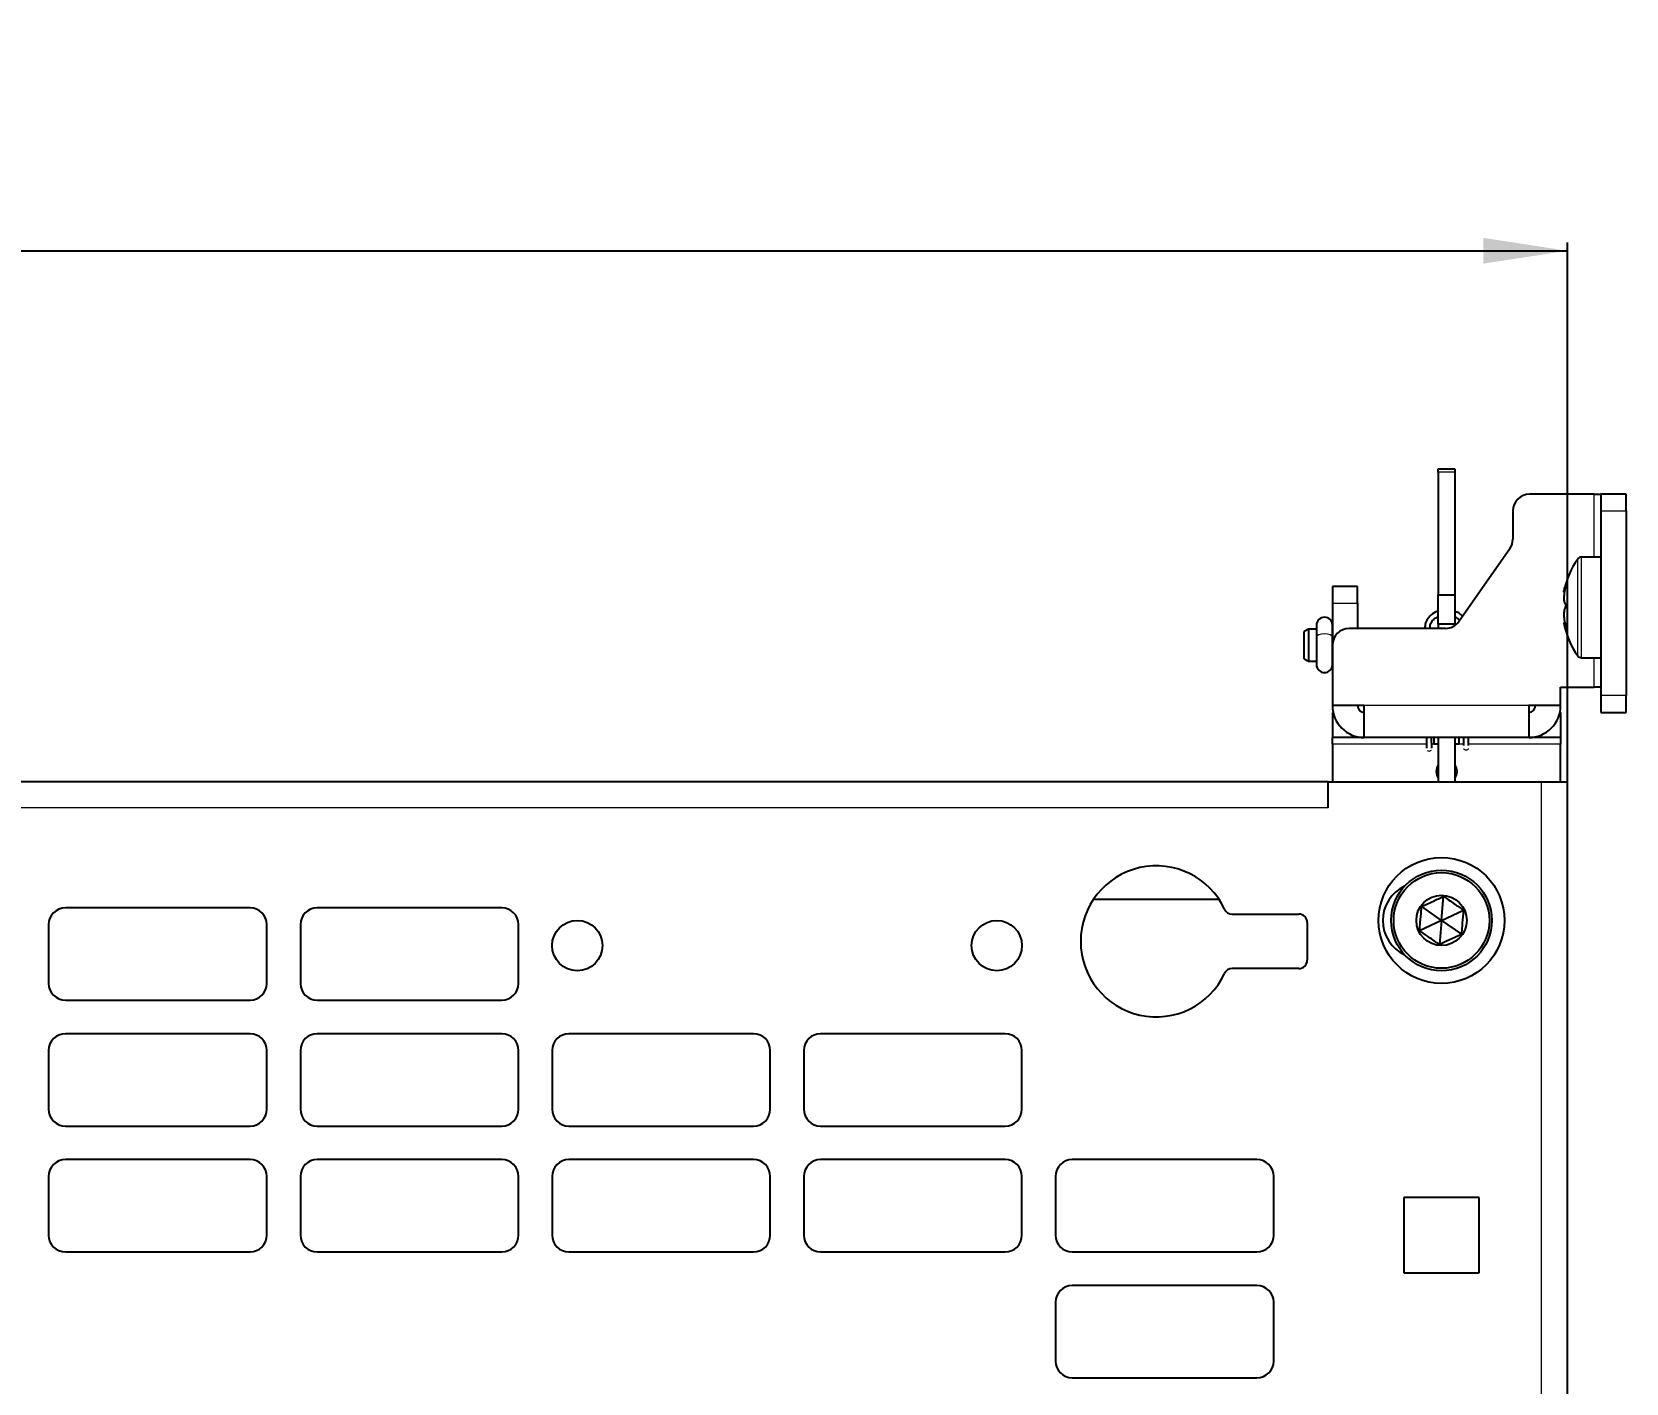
# Model space of a CAD drawing. Header units: millimetres. Extents: x -591 to 844, y -456 to 1988.
# Drawn here: x -182.6 to 7.4, y 1770.4 to 1931.4 of the extents above; entities that cross this region are included whole.
import ezdxf

# ---------------------------------------------------------------- set-up
doc = ezdxf.new("R2010")
doc.units = ezdxf.units.MM
doc.layers.add('FORMAT', color=7, linetype='Continuous')
doc.styles.add('SLDTEXTSTYLE0', font='TXT', dxfattribs={"width": 0.75})
doc.dimstyles.new('SLDDIMSTYLE0', dxfattribs={"dimtxt": 20, "dimasz": 10, "dimexe": 0, "dimexo": 0.0625, "dimgap": 5, "dimtad": 2, "dimdec": 1, "dimrnd": 1e-09, "dimzin": 12, "dimdsep": 46, "dimtxsty": 'SLDTEXTSTYLE0', "dimsah": 1, "dimcen": 0.09, "dimadec": 0, "dimazin": 3, "dimtfac": 1, "dimtofl": 0, "dimtmove": 0, "dimatfit": 3, "dimfxl": 0, "dimfrac": 2, "dimtolj": 1, "dimtzin": 12, "dimarcsym": 0})

# ---------------------------------------------------------------- blocks, each defined once
blk = doc.blocks.new('_D_1')
at = {"layer": 'FORMAT'}
for p, q in [((-485.58, 1842.03), (-485.58, 1906.32)), ((0.42, 1842.03), (0.42, 1906.32)), ((-485.58, 1905.32), (0.42, 1905.32))]:
    blk.add_line(p, q, dxfattribs=at)
for points in [[(-485.58, 1905.32), (-475.58, 1903.79), (-475.58, 1906.86)], [(0.42, 1905.32), (-9.58, 1906.86), (-9.58, 1903.79)]]:
    blk.add_solid(points, dxfattribs=at)
at = {"layer": 'FORMAT', "insert": (-264.75, 1931.11), "char_height": 20, "attachment_point": 1, "style": 'SLDTEXTSTYLE0'}
blk.add_mtext('486', dxfattribs=at)

msp = doc.modelspace()

# ---------------------------------------------------------------- linework, layer by layer
at = {"color": 7, "linetype": 'Continuous', "lineweight": 25}
for p, q in [((-14.98, 1879.32), (-12.98, 1879.32)), ((-14.98, 1878.95), (-14.98, 1879.32)), ((-12.98, 1879.32), (-12.98, 1878.95)), ((-14.98, 1878.95), (-14.98, 1864.32)), ((-12.98, 1878.95), (-12.98, 1864.32)), ((3.62, 1876.32), (-4.08, 1876.32)), ((3.62, 1876.32), (4.42, 1876.32)), ((7.42, 1876.32), (4.42, 1876.32)), ((4.42, 1876.32), (4.42, 1874.32)), ((7.42, 1874.32), (7.42, 1876.32)), ((-6.08, 1874.32), (-6.08, 1870.95)), ((4.42, 1874.32), (4.42, 1852.32)), ((7.42, 1874.32), (7.42, 1852.32)), ((-6.44, 1869.81), (-12.48, 1861.18)), ((4.42, 1868.82), (2.1, 1868.82)), ((-24.58, 1865.32), (-27.58, 1865.32)), ((-27.58, 1865.32), (-27.58, 1863.32)), ((-24.58, 1863.32), (-24.58, 1865.32)), ((-14.98, 1864.32), (-12.98, 1864.32)), ((-14.98, 1860.82), (-14.98, 1864.32)), ((-12.98, 1864.32), (-12.98, 1860.82)), ((-27.58, 1863.32), (-27.58, 1858.32)), ((-24.58, 1863.32), (-24.58, 1860.32)), ((-30.43, 1860.22), (-30.93, 1859.94)), ((-29.48, 1860.22), (-30.43, 1860.22)), ((-30.43, 1860.22), (-30.43, 1856.42)), ((-29.48, 1860.7), (-29.48, 1859.32)), ((-27.58, 1859.32), (-27.58, 1860.7)), ((-27.58, 1860.22), (-27.58, 1860.22)), ((-14.12, 1860.32), (-25.58, 1860.32)), ((-16.55, 1860.42), (-16.55, 1860.32)), ((-15.95, 1860.32), (-15.95, 1860.43)), ((-12.98, 1860.82), (-14.98, 1860.82)), ((-14.98, 1860.82), (-14.98, 1860.32)), ((-12.98, 1860.82), (-12.98, 1860.68)), ((0.02, 1860.97), (0, 1860.97)), ((-30.93, 1856.71), (-30.93, 1859.94)), ((-29.48, 1859.32), (-29.48, 1856)), ((-27.58, 1856), (-27.58, 1859.32)), ((-27.58, 1858.32), (-27.58, 1851.12)), ((-30.93, 1856.71), (-30.43, 1856.42)), ((-30.43, 1856.42), (-29.48, 1856.42)), ((-27.58, 1856.42), (-27.58, 1856.42)), ((2.1, 1856.82), (4.42, 1856.82)), ((-0.38, 1853.32), (3.62, 1853.32)), ((-0.38, 1851.12), (-0.38, 1853.32)), ((4.42, 1853.32), (3.62, 1853.32)), ((-23.78, 1851.12), (-27.58, 1851.12)), ((-23.78, 1847.32), (-23.78, 1851.12)), ((-0.38, 1851.12), (-4.18, 1851.12)), ((-4.18, 1851.12), (-4.18, 1847.32)), ((4.42, 1852.32), (4.42, 1850.32)), ((7.42, 1850.32), (7.42, 1852.32)), ((-27.58, 1850.32), (-27.58, 1847.32)), ((-27.58, 1850.32), (-27.49, 1850.32)), ((-0.46, 1850.32), (-0.38, 1850.32)), ((-0.38, 1850.32), (-0.38, 1847.32)), ((4.42, 1850.32), (7.42, 1850.32)), ((-23.78, 1847.32), (-27.58, 1847.32)), ((-27.58, 1846.52), (-27.58, 1847.32)), ((-15.48, 1847.32), (-23.78, 1847.32)), ((-16.37, 1847.32), (-16.35, 1846.06)), ((-15.75, 1846.07), (-15.77, 1847.32)), ((-12.48, 1847.32), (-15.48, 1847.32)), ((-15.48, 1847.32), (-15.48, 1846.52)), ((-14.98, 1847.32), (-14.98, 1842.02)), ((-12.98, 1847.32), (-12.98, 1842.02)), ((-4.18, 1847.32), (-12.48, 1847.32)), ((-12.48, 1846.52), (-12.48, 1847.32)), ((-11.97, 1847.32), (-11.96, 1846.36)), ((-11.36, 1846.37), (-11.37, 1847.32)), ((-0.38, 1847.32), (-4.18, 1847.32)), ((-0.38, 1847.32), (-0.38, 1846.52)), ((-27.58, 1846.52), (-27.58, 1842.02)), ((-14.98, 1846.52), (-15.48, 1846.52)), ((-12.48, 1846.52), (-12.98, 1846.52)), ((-0.38, 1842.02), (-0.38, 1846.52)), ((-28.08, 1842.03), (-457.08, 1842.03)), ((-28.08, 1842.03), (-28.08, 1842.02)), ((-28.08, 1842.02), (-2.68, 1842.02)), ((-28.08, 1838.93), (-28.08, 1842.02)), ((-2.68, 1842.02), (0.42, 1842.02)), ((0.42, -240.98), (0.42, 1842.02)), ((-41.1, 1828.03), (-56.06, 1828.03)), ((-14.58, 1825.52), (-14.33, 1828.4)), ((-156.58, 1827.02), (-178.58, 1827.02)), ((-126.58, 1827.02), (-148.58, 1827.02)), ((-39.53, 1826.28), (-31.58, 1826.28)), ((-14.58, 1825.52), (-16.94, 1827.18)), ((-14.58, 1825.52), (-11.96, 1826.74)), ((-180.58, 1825.02), (-180.58, 1818.02)), ((-154.58, 1818.02), (-154.58, 1825.02)), ((-150.58, 1825.02), (-150.58, 1818.02)), ((-124.58, 1818.02), (-124.58, 1825.02)), ((-30.58, 1825.28), (-30.58, 1820.78)), ((-14.58, 1825.52), (-17.19, 1824.3)), ((-14.58, 1825.52), (-14.83, 1822.65)), ((-14.58, 1825.52), (-12.21, 1823.87)), ((-31.58, 1819.78), (-39.53, 1819.78)), ((-178.58, 1816.02), (-156.58, 1816.02)), ((-148.58, 1816.02), (-126.58, 1816.02)), ((-156.58, 1812.02), (-178.58, 1812.02)), ((-126.58, 1812.02), (-148.58, 1812.02)), ((-96.58, 1812.02), (-118.58, 1812.02)), ((-66.58, 1812.02), (-88.58, 1812.02)), ((-180.58, 1810.02), (-180.58, 1803.02)), ((-154.58, 1803.02), (-154.58, 1810.02)), ((-150.58, 1810.02), (-150.58, 1803.02)), ((-124.58, 1803.02), (-124.58, 1810.02)), ((-120.58, 1810.02), (-120.58, 1803.02)), ((-94.58, 1803.02), (-94.58, 1810.02)), ((-90.58, 1810.02), (-90.58, 1803.02)), ((-64.58, 1803.02), (-64.58, 1810.02)), ((-178.58, 1801.02), (-156.58, 1801.02)), ((-148.58, 1801.02), (-126.58, 1801.02)), ((-118.58, 1801.02), (-96.58, 1801.02)), ((-88.58, 1801.02), (-66.58, 1801.02)), ((-156.58, 1797.02), (-178.58, 1797.02)), ((-126.58, 1797.02), (-148.58, 1797.02)), ((-96.58, 1797.02), (-118.58, 1797.02)), ((-66.58, 1797.02), (-88.58, 1797.02)), ((-36.58, 1797.02), (-58.58, 1797.02)), ((-180.58, 1795.02), (-180.58, 1788.02)), ((-154.58, 1788.02), (-154.58, 1795.02)), ((-150.58, 1795.02), (-150.58, 1788.02)), ((-124.58, 1788.02), (-124.58, 1795.02)), ((-120.58, 1795.02), (-120.58, 1788.02)), ((-94.58, 1788.02), (-94.58, 1795.02)), ((-90.58, 1795.02), (-90.58, 1788.02)), ((-64.58, 1788.02), (-64.58, 1795.02)), ((-60.58, 1795.02), (-60.58, 1788.02)), ((-34.58, 1788.02), (-34.58, 1795.02)), ((-10.08, 1792.52), (-19.08, 1792.52)), ((-19.08, 1792.52), (-19.08, 1783.52)), ((-10.08, 1783.52), (-10.08, 1792.52)), ((-178.58, 1786.02), (-156.58, 1786.02)), ((-148.58, 1786.02), (-126.58, 1786.02)), ((-118.58, 1786.02), (-96.58, 1786.02)), ((-88.58, 1786.02), (-66.58, 1786.02)), ((-58.58, 1786.02), (-36.58, 1786.02)), ((-19.08, 1783.52), (-10.08, 1783.52)), ((-36.58, 1782.02), (-58.58, 1782.02)), ((-60.58, 1780.02), (-60.58, 1773.02)), ((-34.58, 1773.02), (-34.58, 1780.02)), ((-58.58, 1771.02), (-36.58, 1771.02))]:
    msp.add_line(p, q, dxfattribs=at)
at = {"color": 8, "linetype": 'Continuous', "lineweight": 18}
for p, q in [((-12.98, 1878.95), (-14.98, 1878.95)), ((3.62, 1868.82), (3.62, 1876.32)), ((4.42, 1874.32), (7.42, 1874.32)), ((1.65, 1857.05), (1.65, 1868.6)), ((2.1, 1856.82), (2.1, 1868.82)), ((-27.58, 1863.32), (-24.58, 1863.32)), ((3.62, 1853.32), (3.62, 1856.82)), ((-4.18, 1851.12), (-23.78, 1851.12)), ((7.42, 1852.32), (4.42, 1852.32)), ((-16.36, 1846.52), (-27.58, 1846.52)), ((-15.48, 1846.52), (-15.76, 1846.52)), ((-11.96, 1846.52), (-12.48, 1846.52)), ((-0.38, 1846.52), (-11.36, 1846.52)), ((-2.68, -240.98), (-2.68, 1842.02)), ((-28.08, 1838.93), (-457.08, 1838.93))]:
    msp.add_line(p, q, dxfattribs=at)
at = {"color": 8, "linetype": 'Continuous', "lineweight": 18, "flags": 128}
for points in [[(-15.95, 1860.43), (-15.97, 1860.36), (-16, 1860.32)], [(-29.48, 1859.32), (-29.41, 1859.47), (-29.2, 1859.6), (-28.9, 1859.69), (-28.53, 1859.72)], [(-28.53, 1859.72), (-28.17, 1859.69), (-27.86, 1859.6), (-27.65, 1859.47), (-27.58, 1859.32)], [(-11.95, 1846.02), (-11.95, 1846.02), (-11.93, 1845.95), (-11.86, 1845.9), (-11.76, 1845.86), (-11.64, 1845.85), (-11.53, 1845.87), (-11.43, 1845.91), (-11.37, 1845.97), (-11.35, 1846.03)]]:
    msp.add_lwpolyline(points, dxfattribs=at)
at = {"color": 7, "linetype": 'Continuous', "lineweight": 25, "flags": 128}
for points in [[(-15.99, 1847.32), (-16.06, 1847.32), (-16.16, 1847.32)], [(-14.98, 1844.02), (-15.13, 1843.75), (-15.23, 1843.27)], [(-15.23, 1843.27), (-15.13, 1842.8), (-14.98, 1842.52)]]:
    msp.add_lwpolyline(points, dxfattribs=at)
at = {"color": 7, "linetype": 'Continuous', "lineweight": 25}
for centre, radius in [((-14.58, 1825.52), 7.5), ((-14.58, 1825.52), 6), ((-14.58, 1825.52), 5.7), ((-14.58, 1825.52), 3), ((-117.58, 1822.53), 3), ((-67.58, 1822.53), 3)]:
    msp.add_circle(centre, radius, dxfattribs=at)
for centre, radius, start, end in [((-4.08, 1874.32), 2, 90, 180), ((-8.08, 1870.95), 2, 325.008, 0), ((9.82, 1862.82), 10, 144.7485, 169.0158), ((2.1, 1868.28), 0.54, 90, 144.7485), ((-28.53, 1860.7), 0.95, 0, 180), ((-25.58, 1858.32), 2, 90, 180), ((-14.12, 1862.32), 2, 270, 325.008), ((9.82, 1862.82), 10, 190.9122, 215.2515), ((2.1, 1857.36), 0.54, 215.2515, 270), ((-28.53, 1856), 0.95, 180, 0), ((-23.78, 1851.12), 3.8, 180, 270), ((-23.78, 1851.12), 0.8, 180, 270), ((-4.18, 1851.12), 0.8, 270, 0), ((-4.18, 1851.12), 3.8, 270, 0), ((-13.98, 1843.27), 1.25, 323.1301, 36.8699), ((-48.58, 1823.03), 9, 25.1507, 334.8493), ((-17.08, 1825.52), 4.5, 114.975, 245.025), ((-178.58, 1825.02), 2, 90, 180), ((-156.58, 1825.02), 2, 0, 90), ((-148.58, 1825.02), 2, 90, 180), ((-126.58, 1825.02), 2, 0, 90), ((-39.53, 1827.28), 1, 205.1507, 270), ((-31.58, 1825.28), 1, 0, 90), ((-31.58, 1820.78), 1, 270, 0), ((-39.53, 1818.78), 1, 90, 154.8493), ((-178.58, 1818.02), 2, 180, 270), ((-156.58, 1818.02), 2, 270, 0), ((-148.58, 1818.02), 2, 180, 270), ((-126.58, 1818.02), 2, 270, 0), ((-178.58, 1810.02), 2, 90, 180), ((-156.58, 1810.02), 2, 0, 90), ((-148.58, 1810.02), 2, 90, 180), ((-126.58, 1810.02), 2, 0, 90), ((-118.58, 1810.02), 2, 90, 180), ((-96.58, 1810.02), 2, 0, 90), ((-88.58, 1810.02), 2, 90, 180), ((-66.58, 1810.02), 2, 0, 90), ((-178.58, 1803.02), 2, 180, 270), ((-156.58, 1803.02), 2, 270, 0), ((-148.58, 1803.02), 2, 180, 270), ((-126.58, 1803.02), 2, 270, 0), ((-118.58, 1803.02), 2, 180, 270), ((-96.58, 1803.02), 2, 270, 0), ((-88.58, 1803.02), 2, 180, 270), ((-66.58, 1803.02), 2, 270, 0), ((-178.58, 1795.02), 2, 90, 180), ((-156.58, 1795.02), 2, 0, 90), ((-148.58, 1795.02), 2, 90, 180), ((-126.58, 1795.02), 2, 0, 90), ((-118.58, 1795.02), 2, 90, 180), ((-96.58, 1795.02), 2, 0, 90), ((-88.58, 1795.02), 2, 90, 180), ((-66.58, 1795.02), 2, 0, 90), ((-58.58, 1795.02), 2, 90, 180), ((-36.58, 1795.02), 2, 0, 90), ((-178.58, 1788.02), 2, 180, 270), ((-156.58, 1788.02), 2, 270, 0), ((-148.58, 1788.02), 2, 180, 270), ((-126.58, 1788.02), 2, 270, 0), ((-118.58, 1788.02), 2, 180, 270), ((-96.58, 1788.02), 2, 270, 0), ((-88.58, 1788.02), 2, 180, 270), ((-66.58, 1788.02), 2, 270, 0), ((-58.58, 1788.02), 2, 180, 270), ((-36.58, 1788.02), 2, 270, 0), ((-58.58, 1780.02), 2, 90, 180), ((-36.58, 1780.02), 2, 0, 90), ((-58.58, 1773.02), 2, 180, 270), ((-36.58, 1773.02), 2, 270, 0)]:
    msp.add_arc(centre, radius, start, end, dxfattribs=at)
at = {"color": 8, "linetype": 'Continuous', "lineweight": 18}
for centre, radius, start, end in [((-16.42, 1860.43), 0.131, 182.8019, 231.2595), ((-16.05, 1846.11), 0.404, 231.9427, 309.5849)]:
    msp.add_arc(centre, radius, start, end, dxfattribs=at)
at = {"color": 7, "linetype": 'Continuous', "lineweight": 25}
for points, knots in [([(0, 1864.69), (0, 1864.69), (-0.01, 1864.67), (0.02, 1864.81), (0.09, 1865.07), (0.18, 1865.29), (0.21, 1865.35), (0.22, 1865.37), (0.22, 1865.37), (0.22, 1865.35), (0.22, 1865.33), (0.2, 1865.24), (0.12, 1864.9), (0.03, 1864.45), (-0.01, 1863.95), (0.01, 1863.57), (0.08, 1863.4), (0.15, 1863.26), (0.18, 1863.21), (0.2, 1863.17), (0.21, 1863.13), (0.22, 1863.09), (0.22, 1863.07), (0.22, 1863.06)], [0, 0, 0, 0, 0.01095, 0.084261, 0.251384, 0.301143, 0.326111, 0.336174, 0.341648, 0.347168, 0.3534, 0.364584, 0.407267, 0.575793, 0.655414, 0.736053, 0.89255, 0.931183, 0.955749, 0.971918, 0.988179, 0.994671, 1, 1, 1, 1]), ([(-14.98, 1862.38), (-15, 1862.38), (-15.32, 1862.31), (-15.84, 1861.95), (-16.36, 1861.35), (-16.54, 1860.79), (-16.55, 1860.49), (-16.55, 1860.42)], [0, 0, 0, 0, 0.0272578, 0.3323666, 0.638027, 0.91803, 1, 1, 1, 1]), ([(-12.07, 1861.76), (-12.21, 1861.91), (-12.46, 1862.17), (-12.82, 1862.3), (-12.98, 1862.35)], [0, 0, 0, 0, 0.568541, 1, 1, 1, 1]), ([(0.22, 1863.06), (0.22, 1863.06), (0.22, 1863.03), (0.21, 1862.98), (0.17, 1862.85), (0.09, 1862.67), (0.02, 1862.4), (-0.01, 1862.08), (0.01, 1861.6), (0.09, 1861.15), (0.17, 1860.79), (0.2, 1860.64), (0.22, 1860.57), (0.22, 1860.54), (0.22, 1860.52), (0.22, 1860.51), (0.21, 1860.51), (0.15, 1860.6), (0.06, 1860.81), (-0.01, 1861), (0, 1860.95), (0, 1860.93)], [0, 0, 0, 0, 0.00546, 0.013139, 0.034416, 0.129524, 0.242679, 0.314342, 0.38659, 0.544101, 0.595865, 0.621803, 0.634844, 0.640474, 0.646162, 0.651047, 0.659654, 0.686306, 0.810748, 0.936288, 1, 1, 1, 1]), ([(-15.95, 1860.43), (-15.94, 1860.52), (-15.93, 1860.8), (-15.69, 1861.23), (-15.33, 1861.59), (-15.05, 1861.69), (-14.98, 1861.72)], [0, 0, 0, 0, 0.181412, 0.557801, 0.886774, 1, 1, 1, 1]), ([(-12.98, 1861.7), (-12.85, 1861.64), (-12.61, 1861.52), (-12.49, 1861.34), (-12.43, 1861.25)], [0, 0, 0, 0, 0.543333, 1, 1, 1, 1]), ([(-16.94, 1827.18), (-16.48, 1827.4), (-15.6, 1827.8), (-14.73, 1828.21), (-14.33, 1828.4)], [0, 0, 0, 0, 0.534686, 1, 1, 1, 1]), ([(-14.33, 1828.4), (-13.91, 1828.1), (-13.12, 1827.55), (-12.33, 1827), (-11.96, 1826.74)], [0, 0, 0, 0, 0.5346859, 1, 1, 1, 1]), ([(-17.19, 1824.3), (-17.17, 1824.63), (-17.1, 1825.42), (-17.01, 1826.41), (-16.96, 1827.03), (-16.94, 1827.18)], [0, 0, 0, 0, 0.3417579, 0.8404846, 1, 1, 1, 1]), ([(-11.96, 1826.74), (-11.98, 1826.6), (-12.03, 1825.98), (-12.12, 1824.99), (-12.19, 1824.19), (-12.21, 1823.87)], [0, 0, 0, 0, 0.159515, 0.658242, 1, 1, 1, 1]), ([(-14.83, 1822.65), (-15.25, 1822.94), (-16.04, 1823.5), (-16.83, 1824.05), (-17.19, 1824.3)], [0, 0, 0, 0, 0.534686, 1, 1, 1, 1]), ([(-12.21, 1823.87), (-12.68, 1823.65), (-13.56, 1823.24), (-14.43, 1822.84), (-14.83, 1822.65)], [0, 0, 0, 0, 0.534686, 1, 1, 1, 1])]:
    msp.add_open_spline(points, degree=3, knots=knots, dxfattribs=at)

# ---------------------------------------------------------------- dimensions: what is measured, and where the dimension line sits
at = {"layer": 'FORMAT'}
dim = msp.add_linear_dim(base=(0.42, 1905.32), p1=(-485.58, 1842.02), p2=(0.42, 1842.02), angle=0, dimstyle='SLDDIMSTYLE0', dxfattribs=at)
dim.commit()
dim.dimension.update_dxf_attribs({"geometry": '_D_1', "text_midpoint": (-242.58, 1905.32), "dimtype": 160})

doc.saveas('drawing.dxf')
